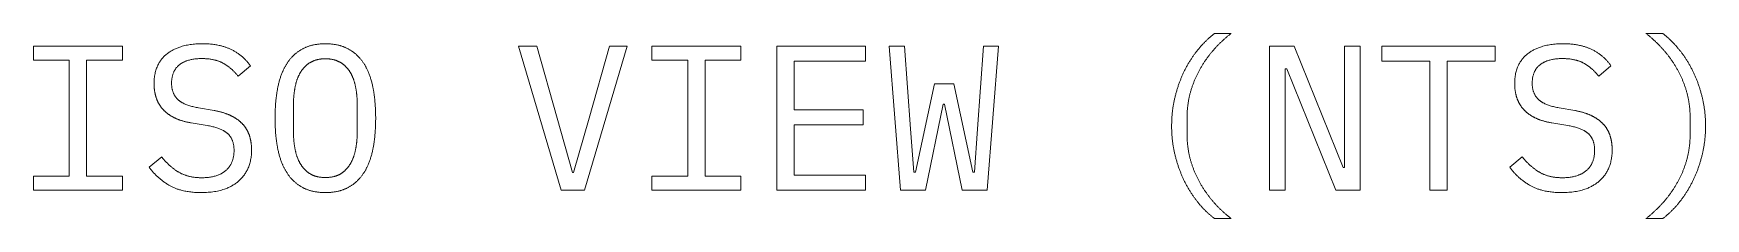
# Model space of a CAD drawing. Header units: millimetres. Extents: x 25 to 584, y 11 to 410.
# Drawn here: x 260.13 to 284.46, y 210.25 to 212.94 of the extents above; entities that cross this region are included whole.
import ezdxf

# ---------------------------------------------------------------- set-up
doc = ezdxf.new("R2010")
doc.units = ezdxf.units.MM
doc.layers.add('dims', color=7, linetype='Continuous', lineweight=5)

msp = doc.modelspace()

# ---------------------------------------------------------------- linework, layer by layer
at = {"layer": 'dims'}
for p, q in [((277.558, 212.943), (277.315, 212.943)), ((283.837, 212.943), (283.594, 212.943)), ((260.128, 212.757), (260.128, 212.556)), ((261.424, 212.757), (260.128, 212.757)), ((261.424, 212.556), (261.424, 212.757)), ((267.184, 212.757), (267.805, 210.663)), ((267.451, 212.757), (267.184, 212.757)), ((267.748, 211.71), (267.451, 212.757)), ((268.147, 210.663), (268.768, 212.757)), ((268.51, 212.757), (268.213, 211.71)), ((268.768, 212.757), (268.51, 212.757)), ((269.128, 212.757), (269.128, 212.556)), ((270.424, 212.757), (269.128, 212.757)), ((270.424, 212.556), (270.424, 212.757)), ((270.946, 212.757), (270.946, 210.663)), ((272.236, 212.757), (270.946, 212.757)), ((272.236, 212.538), (272.236, 212.757)), ((272.581, 212.757), (272.746, 210.663)), ((272.806, 212.757), (272.581, 212.757)), ((272.893, 211.557), (272.806, 212.757)), ((273.952, 212.757), (273.865, 211.557)), ((274.171, 212.757), (273.952, 212.757)), ((274.006, 210.663), (274.171, 212.757)), ((278.116, 212.757), (278.116, 210.663)), ((278.473, 212.757), (278.116, 212.757)), ((279.187, 210.993), (278.473, 212.757)), ((279.208, 212.757), (279.208, 210.993)), ((279.436, 212.757), (279.208, 212.757)), ((279.436, 210.663), (279.436, 212.757)), ((279.751, 212.757), (279.751, 212.538)), ((281.401, 212.757), (279.751, 212.757)), ((281.401, 212.538), (281.401, 212.757)), ((260.128, 212.556), (260.65, 212.556)), ((260.65, 212.556), (260.65, 210.864)), ((260.902, 212.556), (261.424, 212.556)), ((260.902, 210.864), (260.902, 212.556)), ((263.107, 212.319), (263.284, 212.472)), ((269.128, 212.556), (269.65, 212.556)), ((269.65, 212.556), (269.65, 210.864)), ((269.902, 212.556), (270.424, 212.556)), ((269.902, 210.864), (269.902, 212.556)), ((271.198, 212.538), (272.236, 212.538)), ((271.198, 211.833), (271.198, 212.538)), ((279.751, 212.538), (280.45, 212.538)), ((280.45, 212.538), (280.45, 210.663)), ((280.702, 212.538), (281.401, 212.538)), ((280.702, 210.663), (280.702, 212.538)), ((282.907, 212.319), (283.084, 212.472)), ((273.238, 212.211), (272.962, 210.924)), ((273.52, 212.211), (273.238, 212.211)), ((273.796, 210.924), (273.52, 212.211)), ((278.344, 212.427), (278.365, 212.427)), ((278.344, 210.663), (278.344, 212.427)), ((278.365, 212.427), (279.079, 210.663)), ((262.756, 211.821), (262.531, 211.86)), ((263.911, 211.539), (263.911, 211.881)), ((264.841, 211.881), (264.841, 211.539)), ((267.973, 210.918), (267.748, 211.71)), ((268.213, 211.71), (267.988, 210.918)), ((272.2, 211.833), (271.198, 211.833)), ((272.2, 211.614), (272.2, 211.833)), ((273.109, 210.663), (273.364, 211.914)), ((273.364, 211.914), (273.388, 211.914)), ((273.388, 211.914), (273.643, 210.663)), ((276.916, 211.467), (276.916, 211.725)), ((282.556, 211.821), (282.331, 211.86)), ((284.236, 211.725), (284.236, 211.467)), ((262.423, 211.641), (262.657, 211.602)), ((271.198, 211.614), (272.2, 211.614)), ((271.198, 210.882), (271.198, 211.614)), ((272.938, 210.924), (272.893, 211.557)), ((273.865, 211.557), (273.82, 210.924)), ((282.223, 211.641), (282.457, 211.602)), ((261.994, 211.146), (261.811, 210.996)), ((279.208, 210.993), (279.187, 210.993)), ((281.794, 211.146), (281.611, 210.996)), ((260.128, 210.864), (260.128, 210.663)), ((260.65, 210.864), (260.128, 210.864)), ((261.424, 210.864), (260.902, 210.864)), ((261.424, 210.663), (261.424, 210.864)), ((267.988, 210.918), (267.973, 210.918)), ((269.128, 210.864), (269.128, 210.663)), ((269.65, 210.864), (269.128, 210.864)), ((270.424, 210.864), (269.902, 210.864)), ((270.424, 210.663), (270.424, 210.864)), ((272.236, 210.882), (271.198, 210.882)), ((272.236, 210.663), (272.236, 210.882)), ((272.962, 210.924), (272.938, 210.924)), ((273.82, 210.924), (273.796, 210.924)), ((260.128, 210.663), (261.424, 210.663)), ((267.805, 210.663), (268.147, 210.663)), ((269.128, 210.663), (270.424, 210.663)), ((270.946, 210.663), (272.236, 210.663)), ((272.746, 210.663), (273.109, 210.663)), ((273.643, 210.663), (274.006, 210.663)), ((278.116, 210.663), (278.344, 210.663)), ((279.079, 210.663), (279.436, 210.663)), ((280.45, 210.663), (280.702, 210.663)), ((277.315, 210.249), (277.558, 210.249)), ((283.594, 210.249), (283.837, 210.249))]:
    msp.add_line(p, q, dxfattribs=at)
for points in [[(277.075, 212.707), (277.189, 212.847), (277.315, 212.943)], [(277.558, 212.943), (277.426, 212.844), (277.31, 212.713)], [(283.84, 212.713), (283.723, 212.844), (283.594, 212.943)], [(283.837, 212.943), (283.963, 212.847), (284.077, 212.707)], [(262.072, 212.646), (262.261, 212.793), (262.582, 212.793)], [(262.582, 212.793), (262.834, 212.793), (263.006, 212.709)], [(263.006, 212.709), (263.179, 212.625), (263.284, 212.472)], [(263.818, 212.508), (263.908, 212.646), (264.046, 212.719)], [(264.046, 212.719), (264.184, 212.793), (264.376, 212.793)], [(264.376, 212.793), (264.568, 212.793), (264.706, 212.719)], [(264.706, 212.719), (264.844, 212.646), (264.934, 212.508)], [(276.875, 212.394), (276.961, 212.568), (277.075, 212.707)], [(277.31, 212.713), (277.195, 212.583), (277.106, 212.428)], [(281.872, 212.646), (282.061, 212.793), (282.382, 212.793)], [(282.382, 212.793), (282.634, 212.793), (282.806, 212.709)], [(282.806, 212.709), (282.979, 212.625), (283.084, 212.472)], [(284.045, 212.428), (283.957, 212.583), (283.84, 212.713)], [(284.077, 212.707), (284.191, 212.568), (284.276, 212.394)], [(261.883, 212.211), (261.883, 212.499), (262.072, 212.646)], [(262.252, 212.487), (262.138, 212.397), (262.138, 212.217)], [(262.579, 212.577), (262.366, 212.577), (262.252, 212.487)], [(262.897, 212.505), (262.774, 212.577), (262.579, 212.577)], [(263.107, 212.319), (263.02, 212.433), (262.897, 212.505)], [(263.686, 212.167), (263.728, 212.37), (263.818, 212.508)], [(264.163, 212.524), (264.076, 212.475), (264.019, 212.385)], [(264.376, 212.574), (264.25, 212.574), (264.163, 212.524)], [(264.589, 212.524), (264.502, 212.574), (264.376, 212.574)], [(264.733, 212.385), (264.676, 212.475), (264.589, 212.524)], [(264.934, 212.508), (265.024, 212.37), (265.066, 212.167)], [(277.106, 212.428), (277.018, 212.274), (276.967, 212.095)], [(281.683, 212.211), (281.683, 212.499), (281.872, 212.646)], [(282.052, 212.487), (281.938, 212.397), (281.938, 212.217)], [(282.379, 212.577), (282.166, 212.577), (282.052, 212.487)], [(282.697, 212.505), (282.574, 212.577), (282.379, 212.577)], [(282.907, 212.319), (282.82, 212.433), (282.697, 212.505)], [(284.185, 212.095), (284.134, 212.274), (284.045, 212.428)], [(261.91, 212.02), (261.883, 212.112), (261.883, 212.211)], [(262.138, 212.217), (262.138, 212.076), (262.223, 211.987)], [(264.019, 212.385), (263.962, 212.295), (263.936, 212.166)], [(264.815, 212.166), (264.79, 212.295), (264.733, 212.385)], [(276.74, 212.017), (276.79, 212.22), (276.875, 212.394)], [(281.71, 212.02), (281.683, 212.112), (281.683, 212.211)], [(281.938, 212.217), (281.938, 212.076), (282.023, 211.987)], [(284.276, 212.394), (284.362, 212.22), (284.411, 212.017)], [(262, 211.852), (261.937, 211.929), (261.91, 212.02)], [(262.223, 211.987), (262.309, 211.899), (262.531, 211.86)], [(263.644, 211.71), (263.644, 211.965), (263.686, 212.167)], [(263.936, 212.166), (263.911, 212.037), (263.911, 211.881)], [(264.841, 211.881), (264.841, 212.037), (264.815, 212.166)], [(265.066, 212.167), (265.108, 211.965), (265.108, 211.71)], [(276.691, 211.596), (276.691, 211.815), (276.74, 212.017)], [(276.967, 212.095), (276.916, 211.917), (276.916, 211.725)], [(281.8, 211.852), (281.737, 211.929), (281.71, 212.02)], [(282.023, 211.987), (282.109, 211.899), (282.331, 211.86)], [(284.236, 211.725), (284.236, 211.917), (284.185, 212.095)], [(284.411, 212.017), (284.461, 211.815), (284.461, 211.596)], [(262.166, 211.722), (262.063, 211.776), (262, 211.852)], [(262.423, 211.641), (262.27, 211.668), (262.166, 211.722)], [(262.756, 211.821), (262.909, 211.794), (263.014, 211.74)], [(263.014, 211.74), (263.119, 211.686), (263.183, 211.611)], [(263.686, 211.251), (263.644, 211.452), (263.644, 211.71)], [(265.108, 211.71), (265.108, 211.452), (265.066, 211.251)], [(281.966, 211.722), (281.863, 211.776), (281.8, 211.852)], [(282.223, 211.641), (282.07, 211.668), (281.966, 211.722)], [(282.556, 211.821), (282.709, 211.794), (282.814, 211.74)], [(282.814, 211.74), (282.919, 211.686), (282.983, 211.611)], [(262.96, 211.48), (262.873, 211.566), (262.657, 211.602)], [(263.047, 211.242), (263.047, 211.395), (262.96, 211.48)], [(263.183, 211.611), (263.248, 211.536), (263.275, 211.443)], [(263.911, 211.539), (263.911, 211.38), (263.936, 211.252)], [(264.815, 211.252), (264.841, 211.38), (264.841, 211.539)], [(276.74, 211.174), (276.691, 211.377), (276.691, 211.596)], [(276.916, 211.467), (276.916, 211.275), (276.967, 211.096)], [(282.76, 211.48), (282.673, 211.566), (282.457, 211.602)], [(282.847, 211.242), (282.847, 211.395), (282.76, 211.48)], [(282.983, 211.611), (283.048, 211.536), (283.075, 211.443)], [(284.185, 211.096), (284.236, 211.275), (284.236, 211.467)], [(284.461, 211.596), (284.461, 211.377), (284.411, 211.174)], [(262.927, 210.948), (263.047, 211.053), (263.047, 211.242)], [(263.302, 211.248), (263.302, 210.957), (263.111, 210.792)], [(263.275, 211.443), (263.302, 211.35), (263.302, 211.248)], [(263.818, 210.912), (263.728, 211.05), (263.686, 211.251)], [(263.936, 211.252), (263.962, 211.125), (264.019, 211.035)], [(264.733, 211.035), (264.79, 211.125), (264.815, 211.252)], [(265.066, 211.251), (265.024, 211.05), (264.934, 210.912)], [(282.727, 210.948), (282.847, 211.053), (282.847, 211.242)], [(283.102, 211.248), (283.102, 210.957), (282.911, 210.792)], [(283.075, 211.443), (283.102, 211.35), (283.102, 211.248)], [(262.108, 210.73), (261.928, 210.834), (261.811, 210.996)], [(261.994, 211.146), (262.117, 210.993), (262.253, 210.918)], [(264.019, 211.035), (264.076, 210.945), (264.163, 210.895)], [(264.589, 210.895), (264.676, 210.945), (264.733, 211.035)], [(276.875, 210.798), (276.79, 210.972), (276.74, 211.174)], [(276.967, 211.096), (277.018, 210.918), (277.106, 210.763)], [(281.908, 210.73), (281.728, 210.834), (281.611, 210.996)], [(281.794, 211.146), (281.917, 210.993), (282.053, 210.918)], [(284.045, 210.763), (284.134, 210.918), (284.185, 211.096)], [(284.411, 211.174), (284.362, 210.972), (284.276, 210.798)], [(262.57, 210.627), (262.288, 210.627), (262.108, 210.73)], [(262.253, 210.918), (262.39, 210.843), (262.579, 210.843)], [(263.111, 210.792), (262.921, 210.627), (262.57, 210.627)], [(262.579, 210.843), (262.807, 210.843), (262.927, 210.948)], [(264.046, 210.7), (263.908, 210.774), (263.818, 210.912)], [(264.163, 210.895), (264.25, 210.846), (264.376, 210.846)], [(264.376, 210.846), (264.502, 210.846), (264.589, 210.895)], [(264.934, 210.912), (264.844, 210.774), (264.706, 210.7)], [(277.075, 210.483), (276.961, 210.624), (276.875, 210.798)], [(277.106, 210.763), (277.195, 210.609), (277.31, 210.478)], [(282.37, 210.627), (282.088, 210.627), (281.908, 210.73)], [(282.053, 210.918), (282.19, 210.843), (282.379, 210.843)], [(282.911, 210.792), (282.721, 210.627), (282.37, 210.627)], [(282.379, 210.843), (282.607, 210.843), (282.727, 210.948)], [(283.84, 210.478), (283.957, 210.609), (284.045, 210.763)], [(284.276, 210.798), (284.191, 210.624), (284.077, 210.483)], [(264.376, 210.627), (264.184, 210.627), (264.046, 210.7)], [(264.706, 210.7), (264.568, 210.627), (264.376, 210.627)], [(277.315, 210.249), (277.189, 210.342), (277.075, 210.483)], [(284.077, 210.483), (283.963, 210.342), (283.837, 210.249)], [(277.31, 210.478), (277.426, 210.348), (277.558, 210.249)], [(283.594, 210.249), (283.723, 210.348), (283.84, 210.478)]]:
    msp.add_open_spline(points, degree=2, dxfattribs=at)

doc.saveas('drawing.dxf')
